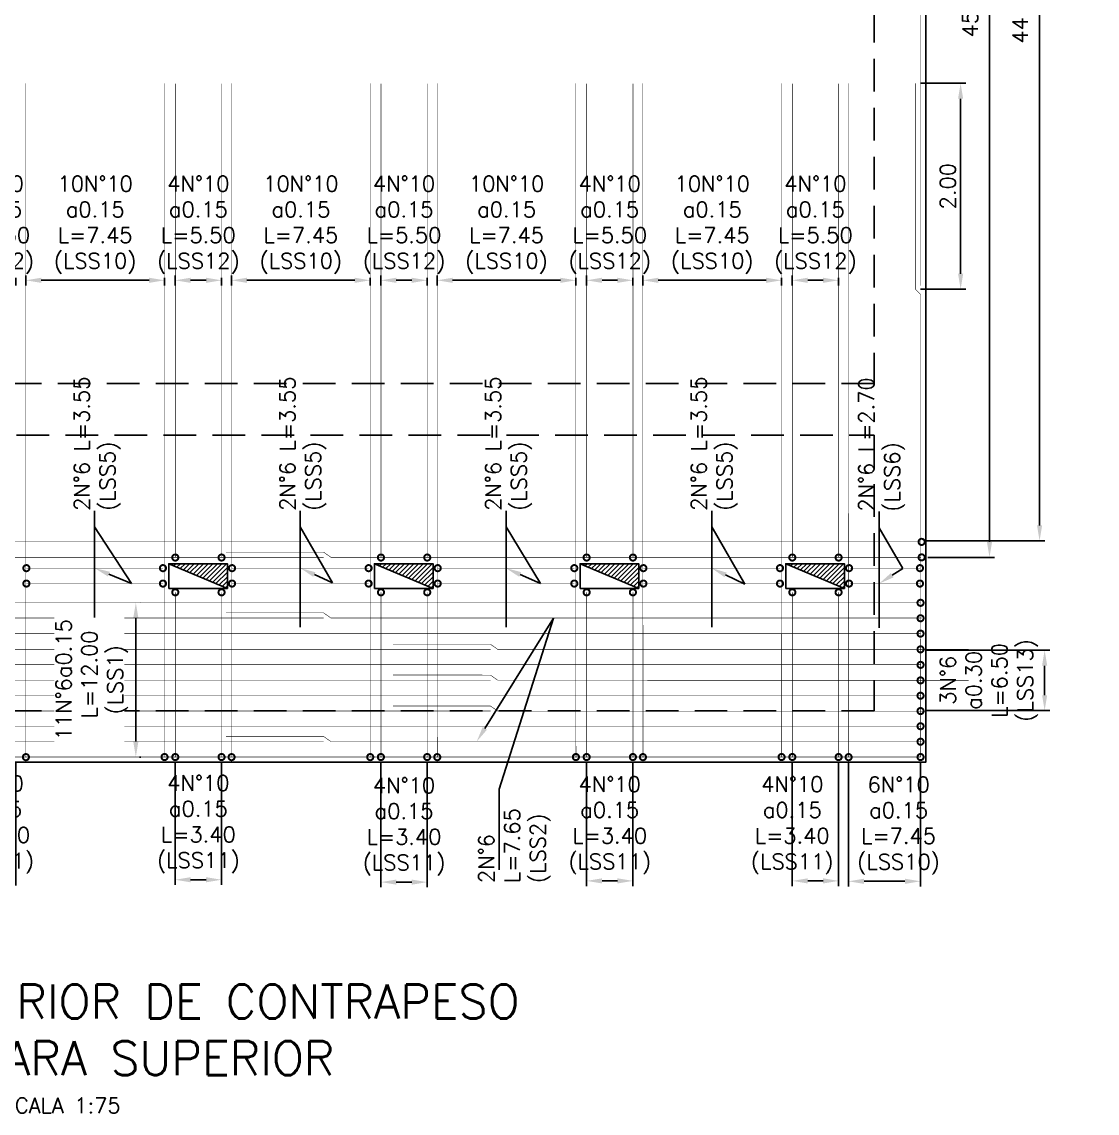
# Model space of a CAD drawing. Header units: metres. Extents: x 1080427 to 1081241, y 976768 to 977288.
# Drawn here: x 1080668.78 to 1080679.24, y 977027.42 to 977038.03 of the extents above; entities that cross this region are included whole.
import ezdxf
from ezdxf import colors
from ezdxf.entities.mleader import LeaderData, LeaderLine
from ezdxf.math import Vec2, Vec3

# ---------------------------------------------------------------- set-up
doc = ezdxf.new("R2010")
doc.units = ezdxf.units.M
doc.header["$LTSCALE"] = 25.4
doc.linetypes.add('HIDDEN', pattern=[0.375, 0.25, -0.125])
for name, color, linetype in [('CONTRAPESO', 3, 'Continuous'), ('DIMCONTRAPESO', 1, 'Continuous'), ('PROY', 9, 'HIDDEN'), ('REF', 6, 'Continuous'), ('REGL175', 7, 'Continuous')]:
    doc.layers.add(name, color=color, linetype=linetype)
doc.layers.add('COTA', color=1, linetype='Continuous', lineweight=30)
doc.layers.add('COTACIM', color=20, linetype='Continuous', lineweight=5)
doc.styles.add('romans', font='romans.shx')
doc.dimstyles.new('Copy 75', dxfattribs={"dimtxt": 0.15, "dimasz": 0.15, "dimexe": 0.05, "dimexo": 0.05, "dimgap": 0.05, "dimtad": 1, "dimzin": 0, "dimdsep": 46, "dimtxsty": 'romans', "dimcen": 0.002, "dimclrd": 1, "dimclre": 1, "dimclrt": 3, "dimadec": 4, "dimazin": 0, "dimtfac": 1, "dimtofl": 0, "dimtmove": 1, "dimatfit": 3, "dimfxl": 1, "dimtolj": 1, "dimtzin": 0, "dimarcsym": 1})

# ---------------------------------------------------------------- blocks, each defined once
blk = doc.blocks.new('*D635')
at = {"layer": 'Defpoints', "color": 0, "transparency": 16777216}
for p in [(1080677.534, 977046.021), (1080677.543, 977032.82), (1080678.194, 977032.82)]:
    blk.add_point(p, dxfattribs=at)
at = {"layer": 'DIMCONTRAPESO', "color": 1, "lineweight": -2, "transparency": 16777216}
for p, q in [((1080677.584, 977046.021), (1080678.244, 977046.021)), ((1080678.194, 977045.871), (1080678.194, 977032.97)), ((1080677.593, 977032.82), (1080678.244, 977032.82))]:
    blk.add_line(p, q, dxfattribs=at)
at = {"layer": 'DIMCONTRAPESO', "color": 1, "transparency": 16777216}
for points in [[(1080678.169, 977045.871), (1080678.219, 977045.871), (1080678.194, 977046.021)], [(1080678.169, 977032.97), (1080678.219, 977032.97), (1080678.194, 977032.82)]]:
    blk.add_solid(points, dxfattribs=at)
at = {"layer": 'DIMCONTRAPESO', "color": 3, "transparency": 16777216, "insert": (1080678.03, 977039.42), "char_height": 0.15, "attachment_point": 5, "rotation": 90, "style": 'romans'}
blk.add_mtext('\\A1;45 N°6 a 0.30 L=7.65 (LSS2)', dxfattribs=at)
blk = doc.blocks.new('*D636')
at = {"layer": 'Defpoints', "color": 0, "transparency": 16777216}
for p in [(1080677.534, 977045.867), (1080677.534, 977032.98), (1080678.681, 977032.98)]:
    blk.add_point(p, dxfattribs=at)
at = {"layer": 'DIMCONTRAPESO', "color": 1, "lineweight": -2, "transparency": 16777216}
for p, q in [((1080677.584, 977045.867), (1080678.731, 977045.867)), ((1080678.681, 977045.717), (1080678.681, 977033.13)), ((1080677.584, 977032.98), (1080678.731, 977032.98))]:
    blk.add_line(p, q, dxfattribs=at)
at = {"layer": 'DIMCONTRAPESO', "color": 1, "transparency": 16777216}
for points in [[(1080678.656, 977045.717), (1080678.706, 977045.717), (1080678.681, 977045.867)], [(1080678.656, 977033.13), (1080678.706, 977033.13), (1080678.681, 977032.98)]]:
    blk.add_solid(points, dxfattribs=at)
at = {"layer": 'DIMCONTRAPESO', "color": 3, "transparency": 16777216, "insert": (1080678.516, 977039.424), "char_height": 0.15, "attachment_point": 5, "rotation": 90, "style": 'romans'}
blk.add_mtext('\\A1;44 N°6 a 0.30 L=12.00 (LSS1)', dxfattribs=at)
blk = doc.blocks.new('*D641')
at = {"layer": 'Defpoints', "color": 0, "transparency": 16777216}
for p in [(1080668.277, 977030.879), (1080668.727, 977030.879), (1080668.727, 977029.681)]:
    blk.add_point(p, dxfattribs=at)
at = {"layer": 'DIMCONTRAPESO', "color": 1, "lineweight": -2, "transparency": 16777216}
for p, q in [((1080668.277, 977030.829), (1080668.277, 977029.631)), ((1080668.727, 977030.829), (1080668.727, 977029.631)), ((1080668.427, 977029.681), (1080668.577, 977029.681))]:
    blk.add_line(p, q, dxfattribs=at)
at = {"layer": 'DIMCONTRAPESO', "color": 1, "transparency": 16777216}
for points in [[(1080668.427, 977029.706), (1080668.427, 977029.656), (1080668.277, 977029.681)], [(1080668.577, 977029.706), (1080668.577, 977029.656), (1080668.727, 977029.681)]]:
    blk.add_solid(points, dxfattribs=at)
at = {"layer": 'DIMCONTRAPESO', "color": 3, "transparency": 16777216, "insert": (1080668.502, 977030.221), "char_height": 0.15, "attachment_point": 5, "style": 'romans'}
blk.add_mtext('\\A1;4N°10\\Pa0.15\\PL=3.40\\P(LSS11)', dxfattribs=at)
blk = doc.blocks.new('*D642')
at = {"layer": 'Defpoints', "color": 0, "transparency": 16777216}
for p in [(1080668.277, 977035.609), (1080668.727, 977035.587), (1080668.727, 977035.513)]:
    blk.add_point(p, dxfattribs=at)
at = {"layer": 'DIMCONTRAPESO', "color": 1, "lineweight": -2, "transparency": 16777216}
for p, q in [((1080668.277, 977035.559), (1080668.277, 977035.463)), ((1080668.727, 977035.537), (1080668.727, 977035.463)), ((1080668.427, 977035.513), (1080668.577, 977035.513))]:
    blk.add_line(p, q, dxfattribs=at)
at = {"layer": 'DIMCONTRAPESO', "color": 1, "transparency": 16777216}
for points in [[(1080668.427, 977035.538), (1080668.427, 977035.488), (1080668.277, 977035.513)], [(1080668.577, 977035.538), (1080668.577, 977035.488), (1080668.727, 977035.513)]]:
    blk.add_solid(points, dxfattribs=at)
at = {"layer": 'DIMCONTRAPESO', "color": 3, "transparency": 16777216, "insert": (1080668.502, 977036.052), "char_height": 0.15, "attachment_point": 5, "style": 'romans'}
blk.add_mtext('\\A1;4N°10\\Pa0.15\\PL=5.50\\P(LSS12)', dxfattribs=at)
blk = doc.blocks.new('*D643')
at = {"layer": 'Defpoints', "color": 0, "transparency": 16777216}
for p in [(1080668.824, 977035.609), (1080670.172, 977035.587), (1080670.172, 977035.513)]:
    blk.add_point(p, dxfattribs=at)
at = {"layer": 'DIMCONTRAPESO', "color": 1, "lineweight": -2, "transparency": 16777216}
for p, q in [((1080668.824, 977035.559), (1080668.824, 977035.463)), ((1080670.172, 977035.537), (1080670.172, 977035.463)), ((1080668.974, 977035.513), (1080670.022, 977035.513))]:
    blk.add_line(p, q, dxfattribs=at)
at = {"layer": 'DIMCONTRAPESO', "color": 1, "transparency": 16777216}
for points in [[(1080668.974, 977035.538), (1080668.974, 977035.488), (1080668.824, 977035.513)], [(1080670.022, 977035.538), (1080670.022, 977035.488), (1080670.172, 977035.513)]]:
    blk.add_solid(points, dxfattribs=at)
at = {"layer": 'DIMCONTRAPESO', "color": 3, "transparency": 16777216, "insert": (1080669.498, 977036.052), "char_height": 0.15, "attachment_point": 5, "style": 'romans'}
blk.add_mtext('\\A1;10N°10\\Pa0.15\\PL=7.45\\P(LSS10)', dxfattribs=at)
blk = doc.blocks.new('*D644')
at = {"layer": 'Defpoints', "color": 0, "transparency": 16777216}
for p in [(1080670.276, 977030.879), (1080670.726, 977030.879), (1080670.726, 977029.686)]:
    blk.add_point(p, dxfattribs=at)
at = {"layer": 'DIMCONTRAPESO', "color": 1, "lineweight": -2, "transparency": 16777216}
for p, q in [((1080670.276, 977030.829), (1080670.276, 977029.636)), ((1080670.726, 977030.829), (1080670.726, 977029.636)), ((1080670.426, 977029.686), (1080670.576, 977029.686))]:
    blk.add_line(p, q, dxfattribs=at)
at = {"layer": 'DIMCONTRAPESO', "color": 1, "transparency": 16777216}
for points in [[(1080670.426, 977029.711), (1080670.426, 977029.661), (1080670.276, 977029.686)], [(1080670.576, 977029.711), (1080670.576, 977029.661), (1080670.726, 977029.686)]]:
    blk.add_solid(points, dxfattribs=at)
at = {"layer": 'DIMCONTRAPESO', "color": 3, "transparency": 16777216, "insert": (1080670.501, 977030.226), "char_height": 0.15, "attachment_point": 5, "style": 'romans'}
blk.add_mtext('\\A1;4N°10\\Pa0.15\\PL=3.40\\P(LSS11)', dxfattribs=at)
blk = doc.blocks.new('*D645')
at = {"layer": 'Defpoints', "color": 0, "transparency": 16777216}
for p in [(1080670.276, 977035.609), (1080670.726, 977035.587), (1080670.726, 977035.513)]:
    blk.add_point(p, dxfattribs=at)
at = {"layer": 'DIMCONTRAPESO', "color": 1, "lineweight": -2, "transparency": 16777216}
for p, q in [((1080670.276, 977035.559), (1080670.276, 977035.463)), ((1080670.726, 977035.537), (1080670.726, 977035.463)), ((1080670.426, 977035.513), (1080670.576, 977035.513))]:
    blk.add_line(p, q, dxfattribs=at)
at = {"layer": 'DIMCONTRAPESO', "color": 1, "transparency": 16777216}
for points in [[(1080670.426, 977035.538), (1080670.426, 977035.488), (1080670.276, 977035.513)], [(1080670.576, 977035.538), (1080670.576, 977035.488), (1080670.726, 977035.513)]]:
    blk.add_solid(points, dxfattribs=at)
at = {"layer": 'DIMCONTRAPESO', "color": 3, "transparency": 16777216, "insert": (1080670.501, 977036.052), "char_height": 0.15, "attachment_point": 5, "style": 'romans'}
blk.add_mtext('\\A1;4N°10\\Pa0.15\\PL=5.50\\P(LSS12)', dxfattribs=at)
blk = doc.blocks.new('*D646')
at = {"layer": 'Defpoints', "color": 0, "transparency": 16777216}
for p in [(1080670.823, 977035.609), (1080672.172, 977035.587), (1080672.172, 977035.513)]:
    blk.add_point(p, dxfattribs=at)
at = {"layer": 'DIMCONTRAPESO', "color": 1, "lineweight": -2, "transparency": 16777216}
for p, q in [((1080670.823, 977035.559), (1080670.823, 977035.463)), ((1080672.172, 977035.537), (1080672.172, 977035.463)), ((1080670.973, 977035.513), (1080672.022, 977035.513))]:
    blk.add_line(p, q, dxfattribs=at)
at = {"layer": 'DIMCONTRAPESO', "color": 1, "transparency": 16777216}
for points in [[(1080670.973, 977035.538), (1080670.973, 977035.488), (1080670.823, 977035.513)], [(1080672.022, 977035.538), (1080672.022, 977035.488), (1080672.172, 977035.513)]]:
    blk.add_solid(points, dxfattribs=at)
at = {"layer": 'DIMCONTRAPESO', "color": 3, "transparency": 16777216, "insert": (1080671.498, 977036.052), "char_height": 0.15, "attachment_point": 5, "style": 'romans'}
blk.add_mtext('\\A1;10N°10\\Pa0.15\\PL=7.45\\P(LSS10)', dxfattribs=at)
blk = doc.blocks.new('*D647')
at = {"layer": 'Defpoints', "color": 0, "transparency": 16777216}
for p in [(1080672.276, 977030.879), (1080672.726, 977030.879), (1080672.726, 977029.663)]:
    blk.add_point(p, dxfattribs=at)
at = {"layer": 'DIMCONTRAPESO', "color": 1, "lineweight": -2, "transparency": 16777216}
for p, q in [((1080672.276, 977030.829), (1080672.276, 977029.613)), ((1080672.726, 977030.829), (1080672.726, 977029.613)), ((1080672.426, 977029.663), (1080672.576, 977029.663))]:
    blk.add_line(p, q, dxfattribs=at)
at = {"layer": 'DIMCONTRAPESO', "color": 1, "transparency": 16777216}
for points in [[(1080672.426, 977029.688), (1080672.426, 977029.638), (1080672.276, 977029.663)], [(1080672.576, 977029.688), (1080672.576, 977029.638), (1080672.726, 977029.663)]]:
    blk.add_solid(points, dxfattribs=at)
at = {"layer": 'DIMCONTRAPESO', "color": 3, "transparency": 16777216, "insert": (1080672.501, 977030.203), "char_height": 0.15, "attachment_point": 5, "style": 'romans'}
blk.add_mtext('\\A1;4N°10\\Pa0.15\\PL=3.40\\P(LSS11)', dxfattribs=at)
blk = doc.blocks.new('*D648')
at = {"layer": 'Defpoints', "color": 0, "transparency": 16777216}
for p in [(1080672.276, 977035.609), (1080672.726, 977035.587), (1080672.726, 977035.513)]:
    blk.add_point(p, dxfattribs=at)
at = {"layer": 'DIMCONTRAPESO', "color": 1, "lineweight": -2, "transparency": 16777216}
for p, q in [((1080672.276, 977035.559), (1080672.276, 977035.463)), ((1080672.726, 977035.537), (1080672.726, 977035.463)), ((1080672.426, 977035.513), (1080672.576, 977035.513))]:
    blk.add_line(p, q, dxfattribs=at)
at = {"layer": 'DIMCONTRAPESO', "color": 1, "transparency": 16777216}
for points in [[(1080672.426, 977035.538), (1080672.426, 977035.488), (1080672.276, 977035.513)], [(1080672.576, 977035.538), (1080672.576, 977035.488), (1080672.726, 977035.513)]]:
    blk.add_solid(points, dxfattribs=at)
at = {"layer": 'DIMCONTRAPESO', "color": 3, "transparency": 16777216, "insert": (1080672.501, 977036.052), "char_height": 0.15, "attachment_point": 5, "style": 'romans'}
blk.add_mtext('\\A1;4N°10\\Pa0.15\\PL=5.50\\P(LSS12)', dxfattribs=at)
blk = doc.blocks.new('*D649')
at = {"layer": 'Defpoints', "color": 0, "transparency": 16777216}
for p in [(1080672.823, 977035.609), (1080674.172, 977035.587), (1080674.172, 977035.513)]:
    blk.add_point(p, dxfattribs=at)
at = {"layer": 'DIMCONTRAPESO', "color": 1, "lineweight": -2, "transparency": 16777216}
for p, q in [((1080672.823, 977035.559), (1080672.823, 977035.463)), ((1080674.172, 977035.537), (1080674.172, 977035.463)), ((1080672.973, 977035.513), (1080674.022, 977035.513))]:
    blk.add_line(p, q, dxfattribs=at)
at = {"layer": 'DIMCONTRAPESO', "color": 1, "transparency": 16777216}
for points in [[(1080672.973, 977035.538), (1080672.973, 977035.488), (1080672.823, 977035.513)], [(1080674.022, 977035.538), (1080674.022, 977035.488), (1080674.172, 977035.513)]]:
    blk.add_solid(points, dxfattribs=at)
at = {"layer": 'DIMCONTRAPESO', "color": 3, "transparency": 16777216, "insert": (1080673.498, 977036.052), "char_height": 0.15, "attachment_point": 5, "style": 'romans'}
blk.add_mtext('\\A1;10N°10\\Pa0.15\\PL=7.45\\P(LSS10)', dxfattribs=at)
blk = doc.blocks.new('*D650')
at = {"layer": 'Defpoints', "color": 0, "transparency": 16777216}
for p in [(1080674.276, 977030.879), (1080674.726, 977030.879), (1080674.726, 977029.675)]:
    blk.add_point(p, dxfattribs=at)
at = {"layer": 'DIMCONTRAPESO', "color": 1, "lineweight": -2, "transparency": 16777216}
for p, q in [((1080674.276, 977030.829), (1080674.276, 977029.625)), ((1080674.726, 977030.829), (1080674.726, 977029.625)), ((1080674.426, 977029.675), (1080674.576, 977029.675))]:
    blk.add_line(p, q, dxfattribs=at)
at = {"layer": 'DIMCONTRAPESO', "color": 1, "transparency": 16777216}
for points in [[(1080674.426, 977029.7), (1080674.426, 977029.65), (1080674.276, 977029.675)], [(1080674.576, 977029.7), (1080674.576, 977029.65), (1080674.726, 977029.675)]]:
    blk.add_solid(points, dxfattribs=at)
at = {"layer": 'DIMCONTRAPESO', "color": 3, "transparency": 16777216, "insert": (1080674.501, 977030.214), "char_height": 0.15, "attachment_point": 5, "style": 'romans'}
blk.add_mtext('\\A1;4N°10\\Pa0.15\\PL=3.40\\P(LSS11)', dxfattribs=at)
blk = doc.blocks.new('*D651')
at = {"layer": 'Defpoints', "color": 0, "transparency": 16777216}
for p in [(1080674.276, 977035.609), (1080674.726, 977035.587), (1080674.726, 977035.513)]:
    blk.add_point(p, dxfattribs=at)
at = {"layer": 'DIMCONTRAPESO', "color": 1, "lineweight": -2, "transparency": 16777216}
for p, q in [((1080674.276, 977035.559), (1080674.276, 977035.463)), ((1080674.726, 977035.537), (1080674.726, 977035.463)), ((1080674.426, 977035.513), (1080674.576, 977035.513))]:
    blk.add_line(p, q, dxfattribs=at)
at = {"layer": 'DIMCONTRAPESO', "color": 1, "transparency": 16777216}
for points in [[(1080674.426, 977035.538), (1080674.426, 977035.488), (1080674.276, 977035.513)], [(1080674.576, 977035.538), (1080674.576, 977035.488), (1080674.726, 977035.513)]]:
    blk.add_solid(points, dxfattribs=at)
at = {"layer": 'DIMCONTRAPESO', "color": 3, "transparency": 16777216, "insert": (1080674.501, 977036.052), "char_height": 0.15, "attachment_point": 5, "style": 'romans'}
blk.add_mtext('\\A1;4N°10\\Pa0.15\\PL=5.50\\P(LSS12)', dxfattribs=at)
blk = doc.blocks.new('*D652')
at = {"layer": 'Defpoints', "color": 0, "transparency": 16777216}
for p in [(1080674.823, 977035.609), (1080676.172, 977035.587), (1080676.172, 977035.513)]:
    blk.add_point(p, dxfattribs=at)
at = {"layer": 'DIMCONTRAPESO', "color": 1, "lineweight": -2, "transparency": 16777216}
for p, q in [((1080674.823, 977035.559), (1080674.823, 977035.463)), ((1080676.172, 977035.537), (1080676.172, 977035.463)), ((1080674.973, 977035.513), (1080676.022, 977035.513))]:
    blk.add_line(p, q, dxfattribs=at)
at = {"layer": 'DIMCONTRAPESO', "color": 1, "transparency": 16777216}
for points in [[(1080674.973, 977035.538), (1080674.973, 977035.488), (1080674.823, 977035.513)], [(1080676.022, 977035.538), (1080676.022, 977035.488), (1080676.172, 977035.513)]]:
    blk.add_solid(points, dxfattribs=at)
at = {"layer": 'DIMCONTRAPESO', "color": 3, "transparency": 16777216, "insert": (1080675.498, 977036.052), "char_height": 0.15, "attachment_point": 5, "style": 'romans'}
blk.add_mtext('\\A1;10N°10\\Pa0.15\\PL=7.45\\P(LSS10)', dxfattribs=at)
blk = doc.blocks.new('*D653')
at = {"layer": 'Defpoints', "color": 0, "transparency": 16777216}
for p in [(1080676.276, 977030.879), (1080676.726, 977030.879), (1080676.726, 977029.675)]:
    blk.add_point(p, dxfattribs=at)
at = {"layer": 'DIMCONTRAPESO', "color": 1, "lineweight": -2, "transparency": 16777216}
for p, q in [((1080676.276, 977030.829), (1080676.276, 977029.625)), ((1080676.726, 977030.829), (1080676.726, 977029.625)), ((1080676.426, 977029.675), (1080676.576, 977029.675))]:
    blk.add_line(p, q, dxfattribs=at)
at = {"layer": 'DIMCONTRAPESO', "color": 1, "transparency": 16777216}
for points in [[(1080676.426, 977029.7), (1080676.426, 977029.65), (1080676.276, 977029.675)], [(1080676.576, 977029.7), (1080676.576, 977029.65), (1080676.726, 977029.675)]]:
    blk.add_solid(points, dxfattribs=at)
at = {"layer": 'DIMCONTRAPESO', "color": 3, "transparency": 16777216, "insert": (1080676.276, 977030.214), "char_height": 0.15, "attachment_point": 5, "style": 'romans'}
blk.add_mtext('\\A1;4N°10\\Pa0.15\\PL=3.40\\P(LSS11)', dxfattribs=at)
blk = doc.blocks.new('*D654')
at = {"layer": 'Defpoints', "color": 0, "transparency": 16777216}
for p in [(1080676.276, 977035.609), (1080676.726, 977035.587), (1080676.726, 977035.513)]:
    blk.add_point(p, dxfattribs=at)
at = {"layer": 'DIMCONTRAPESO', "color": 1, "lineweight": -2, "transparency": 16777216}
for p, q in [((1080676.276, 977035.559), (1080676.276, 977035.463)), ((1080676.726, 977035.537), (1080676.726, 977035.463)), ((1080676.426, 977035.513), (1080676.576, 977035.513))]:
    blk.add_line(p, q, dxfattribs=at)
at = {"layer": 'DIMCONTRAPESO', "color": 1, "transparency": 16777216}
for points in [[(1080676.426, 977035.538), (1080676.426, 977035.488), (1080676.276, 977035.513)], [(1080676.576, 977035.538), (1080676.576, 977035.488), (1080676.726, 977035.513)]]:
    blk.add_solid(points, dxfattribs=at)
at = {"layer": 'DIMCONTRAPESO', "color": 3, "transparency": 16777216, "insert": (1080676.501, 977036.052), "char_height": 0.15, "attachment_point": 5, "style": 'romans'}
blk.add_mtext('\\A1;4N°10\\Pa0.15\\PL=5.50\\P(LSS12)', dxfattribs=at)
blk = doc.blocks.new('*D674')
at = {"layer": 'COTA', "color": 1, "lineweight": -2, "transparency": 16777216}
for p, q in [((1080677.523, 977037.428), (1080677.963, 977037.428)), ((1080677.913, 977037.278), (1080677.913, 977035.577)), ((1080677.523, 977035.427), (1080677.963, 977035.427))]:
    blk.add_line(p, q, dxfattribs=at)
at = {"layer": 'COTA', "color": 1, "transparency": 16777216}
for points in [[(1080677.888, 977037.278), (1080677.938, 977037.278), (1080677.913, 977037.428)], [(1080677.888, 977035.577), (1080677.938, 977035.577), (1080677.913, 977035.427)]]:
    blk.add_solid(points, dxfattribs=at)
at = {"layer": 'Defpoints', "color": 0, "transparency": 16777216}
for p in [(1080677.473, 977037.428), (1080677.473, 977035.427), (1080677.913, 977035.427)]:
    blk.add_point(p, dxfattribs=at)
at = {"layer": 'COTA', "color": 3, "transparency": 16777216, "insert": (1080677.788, 977036.428), "char_height": 0.15, "attachment_point": 5, "rotation": 90, "style": 'romans'}
blk.add_mtext('\\A1;2.00', dxfattribs=at)
blk = doc.blocks.new('*D657')
at = {"layer": 'Defpoints', "color": 0, "transparency": 16777216}
for p in [(1080669.893, 977032.38), (1080669.893, 977032.38), (1080669.88, 977030.879)]:
    blk.add_point(p, dxfattribs=at)
at = {"layer": 'DIMCONTRAPESO', "color": 1, "lineweight": -2, "transparency": 16777216}
for p, q in [((1080669.943, 977032.38), (1080669.943, 977032.38)), ((1080669.893, 977031.029), (1080669.893, 977032.23)), ((1080669.93, 977030.879), (1080669.943, 977030.879))]:
    blk.add_line(p, q, dxfattribs=at)
at = {"layer": 'DIMCONTRAPESO', "color": 3, "transparency": 16777216, "insert": (1080669.466, 977031.63), "char_height": 0.15, "attachment_point": 5, "rotation": 90, "style": 'romans', "bg_fill": 3, "box_fill_scale": 1.1, "bg_fill_color": 256, "bg_fill_true_color": 13158600, "bg_fill_transparency": 0}
blk.add_mtext('\\A1;11N°6a0.15\\P L=12.00\\P(LSS1)', dxfattribs=at)
at = {"layer": 'DIMCONTRAPESO', "color": 1, "transparency": 16777216}
for points in [[(1080669.868, 977032.23), (1080669.918, 977032.23), (1080669.893, 977032.38)], [(1080669.868, 977031.029), (1080669.918, 977031.029), (1080669.893, 977030.879)]]:
    blk.add_solid(points, dxfattribs=at)
blk = doc.blocks.new('*D658')
at = {"layer": 'Defpoints', "color": 0, "transparency": 16777216}
for p in [(1080676.824, 977030.878), (1080677.522, 977030.878), (1080677.522, 977029.671)]:
    blk.add_point(p, dxfattribs=at)
at = {"layer": 'DIMCONTRAPESO', "color": 1, "lineweight": -2, "transparency": 16777216}
for p, q in [((1080676.824, 977030.828), (1080676.824, 977029.621)), ((1080677.522, 977030.828), (1080677.522, 977029.621)), ((1080676.974, 977029.671), (1080677.372, 977029.671))]:
    blk.add_line(p, q, dxfattribs=at)
at = {"layer": 'DIMCONTRAPESO', "color": 1, "transparency": 16777216}
for points in [[(1080676.974, 977029.696), (1080676.974, 977029.646), (1080676.824, 977029.671)], [(1080677.372, 977029.696), (1080677.372, 977029.646), (1080677.522, 977029.671)]]:
    blk.add_solid(points, dxfattribs=at)
at = {"layer": 'DIMCONTRAPESO', "color": 3, "transparency": 16777216, "insert": (1080677.31, 977030.211), "char_height": 0.15, "attachment_point": 5, "style": 'romans'}
blk.add_mtext('\\A1;6N°10\\Pa0.15\\PL=7.45\\P(LSS10)', dxfattribs=at)
blk = doc.blocks.new('*D659')
at = {"layer": 'Defpoints', "color": 0, "transparency": 16777216}
for p in [(1080677.523, 977031.917), (1080677.523, 977031.33), (1080678.73, 977031.33)]:
    blk.add_point(p, dxfattribs=at)
at = {"layer": 'DIMCONTRAPESO', "color": 1, "lineweight": -2, "transparency": 16777216}
for p, q in [((1080677.573, 977031.917), (1080678.78, 977031.917)), ((1080678.73, 977031.767), (1080678.73, 977031.48)), ((1080677.573, 977031.33), (1080678.78, 977031.33))]:
    blk.add_line(p, q, dxfattribs=at)
at = {"layer": 'DIMCONTRAPESO', "color": 1, "transparency": 16777216}
for points in [[(1080678.705, 977031.767), (1080678.755, 977031.767), (1080678.73, 977031.917)], [(1080678.705, 977031.48), (1080678.755, 977031.48), (1080678.73, 977031.33)]]:
    blk.add_solid(points, dxfattribs=at)
at = {"layer": 'DIMCONTRAPESO', "color": 3, "transparency": 16777216, "insert": (1080678.19, 977031.624), "char_height": 0.15, "attachment_point": 5, "rotation": 90, "style": 'romans'}
blk.add_mtext('\\A1;3N°6\\Pa0.30\\PL=6.50\\P(LSS13)', dxfattribs=at)

msp = doc.modelspace()

# ---------------------------------------------------------------- hatches: boundary and pattern name
at = {"layer": 'DIMCONTRAPESO'}
h = msp.add_hatch(dxfattribs=at)
h.set_pattern_fill('ANSI31', color=9, scale=0.01)
h.set_pattern_definition([(45, (9.070625, -14.751402), (-0.0224506403027, 0.0224506403027), [])])
h.paths.add_polyline_path([(1080670.783888, 977032.758201), (1080670.212208, 977032.758201), (1080670.498048, 977032.638201), (1080670.783888, 977032.518201)])
h = msp.add_hatch(dxfattribs=at)
h.set_pattern_fill('ANSI31', color=9, scale=0.01)
h.set_pattern_definition([(45, (11.070625, -14.751402), (-0.0224506403027, 0.0224506403027), [])])
h.paths.add_polyline_path([(1080672.783888, 977032.758201), (1080672.212208, 977032.758201), (1080672.498048, 977032.638201), (1080672.783888, 977032.518201)])
h = msp.add_hatch(dxfattribs=at)
h.set_pattern_fill('ANSI31', color=9, scale=0.01)
h.set_pattern_definition([(45, (13.070625, -14.751402), (-0.0224506403027, 0.0224506403027), [])])
h.paths.add_polyline_path([(1080674.783888, 977032.758201), (1080674.212208, 977032.758201), (1080674.498048, 977032.638201), (1080674.783888, 977032.518201)])
h = msp.add_hatch(dxfattribs=at)
h.set_pattern_fill('ANSI31', color=9, scale=0.01)
h.set_pattern_definition([(45, (15.070625, -14.751402), (-0.0224506403027, 0.0224506403027), [])])
h.paths.add_polyline_path([(1080676.783888, 977032.758201), (1080676.212208, 977032.758201), (1080676.498048, 977032.638201), (1080676.783888, 977032.518201)])

# ---------------------------------------------------------------- linework, layer by layer
at = {"layer": 'CONTRAPESO'}
for points in [[(1080660.570532, 977048.00955), (1080677.573263, 977048.00955), (1080677.573263, 977030.827608), (1080660.570532, 977030.828608)], [(1080670.212208, 977032.518201), (1080670.783888, 977032.518201), (1080670.783888, 977032.758201), (1080670.212208, 977032.758201)], [(1080672.212208, 977032.518201), (1080672.783888, 977032.518201), (1080672.783888, 977032.758201), (1080672.212208, 977032.758201)], [(1080674.212208, 977032.518201), (1080674.783888, 977032.518201), (1080674.783888, 977032.758201), (1080674.212208, 977032.758201)], [(1080676.212208, 977032.518201), (1080676.783888, 977032.518201), (1080676.783888, 977032.758201), (1080676.212208, 977032.758201)]]:
    msp.add_lwpolyline(points, close=True, dxfattribs=at)
at = {"layer": 'DIMCONTRAPESO', "color": 2}
for points in [[(1080670.212208, 977032.758475), (1080670.498048, 977032.638475), (1080670.783888, 977032.518475)], [(1080672.212208, 977032.758475), (1080672.498048, 977032.638475), (1080672.783888, 977032.518475)], [(1080674.212208, 977032.758475), (1080674.498048, 977032.638475), (1080674.783888, 977032.518475)], [(1080676.212208, 977032.758475), (1080676.498048, 977032.638475), (1080676.783888, 977032.518475)]]:
    msp.add_lwpolyline(points, dxfattribs=at)
at = {"layer": 'PROY', "color": 252, "ltscale": 0.05}
msp.add_lwpolyline([(1080661.113263, 977034.508608), (1080661.113263, 977044.334456), (1080677.073263, 977044.334456), (1080677.073263, 977034.508608)], close=True, dxfattribs=at)
msp.add_lwpolyline([(1080677.073263, 977031.328108), (1080677.073263, 977031.328108), (1080661.113263, 977031.328108), (1080661.113263, 977034.008608), (1080677.073263, 977034.008608), (1080677.073263, 977031.328108)], dxfattribs=at)
at = {"layer": 'REF', "ltscale": 0.1, "const_width": 0.005}
for points in [[(1080677.523263, 977043.407762), (1080677.523263, 977035.460668)], [(1080668.823399, 977037.428481), (1080668.823399, 977035.427484), (1080668.823488, 977035.377594), (1080668.824022, 977030.878325)], [(1080670.171762, 977037.428648), (1080670.171762, 977035.427651), (1080670.171851, 977035.37776), (1080670.172384, 977030.878491)], [(1080670.276463, 977032.818089), (1080670.276463, 977037.425187)], [(1080670.726463, 977032.818089), (1080670.726463, 977037.425187)], [(1080670.823203, 977037.428481), (1080670.823203, 977035.427484), (1080670.823291, 977035.377594), (1080670.823825, 977030.878325)], [(1080672.171565, 977037.428648), (1080672.171565, 977035.427651), (1080672.171654, 977035.37776), (1080672.172188, 977030.878491)], [(1080672.276463, 977032.818089), (1080672.276463, 977037.425187)], [(1080672.726463, 977032.818089), (1080672.726463, 977037.425187)], [(1080672.823203, 977037.428481), (1080672.823203, 977035.427484), (1080672.823291, 977035.377594), (1080672.823825, 977030.878325)], [(1080674.171565, 977037.428648), (1080674.171565, 977035.427651), (1080674.171654, 977035.37776), (1080674.172188, 977030.878491)], [(1080674.276463, 977032.818089), (1080674.276463, 977037.425187)], [(1080674.726463, 977032.818089), (1080674.726463, 977037.425187)], [(1080674.823203, 977037.428481), (1080674.823203, 977035.427484), (1080674.823291, 977035.377594), (1080674.823825, 977030.878325)], [(1080676.171565, 977037.428648), (1080676.171565, 977035.427651), (1080676.171654, 977035.37776), (1080676.172188, 977030.878491)], [(1080676.276463, 977032.818089), (1080676.276463, 977037.425187)], [(1080676.726463, 977032.818089), (1080676.726463, 977037.425187)], [(1080676.823203, 977037.428481), (1080676.823203, 977035.427484), (1080676.823291, 977035.377594), (1080676.823825, 977030.878325)], [(1080677.473357, 977037.428487), (1080677.473357, 977035.42749), (1080677.523263, 977035.377594), (1080677.523797, 977030.878325)], [(1080666.417001, 977032.970358), (1080677.517003, 977032.97036)], [(1080671.720532, 977032.820166), (1080660.614272, 977032.820164)], [(1080670.770532, 977032.87032), (1080671.719339, 977032.870075), (1080671.790231, 977032.820169), (1080677.527454, 977032.819602)], [(1080668.828546, 977032.715088), (1080670.156669, 977032.715088)], [(1080670.828349, 977032.715088), (1080672.156669, 977032.715088)], [(1080672.828349, 977032.715088), (1080674.156669, 977032.715088)], [(1080674.828349, 977032.715089), (1080676.156669, 977032.715089)], [(1080676.837879, 977032.715089), (1080677.517724, 977032.715089)], [(1080668.828557, 977032.565088), (1080670.15668, 977032.565088)], [(1080670.828361, 977032.565088), (1080672.15668, 977032.565088)], [(1080672.828361, 977032.565088), (1080674.15668, 977032.565088)], [(1080674.828361, 977032.565089), (1080676.15668, 977032.565089)], [(1080676.83789, 977032.565089), (1080677.517735, 977032.565089)], [(1080670.276463, 977032.480009), (1080670.276463, 977030.87889)], [(1080670.726463, 977032.480009), (1080670.726463, 977030.87889)], [(1080672.276463, 977032.480009), (1080672.276463, 977030.87889)], [(1080672.726463, 977032.480009), (1080672.726463, 977030.87889)], [(1080674.276463, 977032.480009), (1080674.276463, 977030.87889)], [(1080674.726463, 977032.480009), (1080674.726463, 977030.87889)], [(1080676.276463, 977032.480009), (1080676.276463, 977030.87889)], [(1080676.726463, 977032.480009), (1080676.726463, 977030.87889)], [(1080666.423263, 977032.384659), (1080677.523264, 977032.384661)], [(1080670.770532, 977032.280263), (1080671.718864, 977032.280263), (1080671.789757, 977032.230356), (1080677.533716, 977032.229789)], [(1080671.720532, 977032.230353), (1080660.630986, 977032.230351)], [(1080666.423263, 977032.080521), (1080677.523264, 977032.080523)], [(1080673.341781, 977031.926215), (1080662.241781, 977031.926213)], [(1080672.392017, 977031.975619), (1080673.341172, 977031.975469), (1080673.412065, 977031.925562), (1080677.991329, 977031.925046)], [(1080666.423263, 977031.776579), (1080677.523265, 977031.776581)], [(1080673.341781, 977031.626215), (1080662.241781, 977031.626213)], [(1080672.392017, 977031.675619), (1080673.341172, 977031.675469), (1080673.412065, 977031.625562), (1080677.991329, 977031.625046)], [(1080666.423263, 977031.476579), (1080677.523265, 977031.476581)], [(1080673.341781, 977031.326215), (1080662.241781, 977031.326213)], [(1080672.392017, 977031.375619), (1080673.341172, 977031.375469), (1080673.412065, 977031.325562), (1080677.991329, 977031.325046)], [(1080666.423264, 977031.178888), (1080677.523265, 977031.17889)], [(1080670.770532, 977031.080312), (1080671.717261, 977031.080067), (1080671.788153, 977031.03016), (1080677.533716, 977031.029593)], [(1080671.720532, 977031.030158), (1080660.621049, 977031.030154)], [(1080666.423264, 977030.878888), (1080677.523265, 977030.87889)]]:
    msp.add_lwpolyline(points, dxfattribs=at)
at = {"layer": 'REF', "ltscale": 0.1, "const_width": 0.06}
for points in [[(1080677.524191, 977032.97036, -1), (1080677.543241, 977032.97036, -1)], [(1080670.266938, 977032.818089, -1), (1080670.285988, 977032.818089, -1)], [(1080670.716938, 977032.818089, -1), (1080670.735988, 977032.818089, -1)], [(1080672.266938, 977032.818089, -1), (1080672.285988, 977032.818089, -1)], [(1080672.716938, 977032.818089, -1), (1080672.735988, 977032.818089, -1)], [(1080674.266938, 977032.818089, -1), (1080674.285988, 977032.818089, -1)], [(1080674.716938, 977032.818089, -1), (1080674.735988, 977032.818089, -1)], [(1080676.266938, 977032.818089, -1), (1080676.285988, 977032.818089, -1)], [(1080676.716938, 977032.818089, -1), (1080676.735988, 977032.818089, -1)], [(1080677.524193, 977032.819601, -1), (1080677.543243, 977032.819601, -1)], [(1080668.819025, 977032.715088, -1), (1080668.838075, 977032.715088, -1)], [(1080670.147148, 977032.715088, -1), (1080670.166198, 977032.715088, -1)], [(1080670.818829, 977032.715088, -1), (1080670.837879, 977032.715088, -1)], [(1080672.147148, 977032.715088, -1), (1080672.166198, 977032.715088, -1)], [(1080672.818829, 977032.715088, -1), (1080672.837879, 977032.715088, -1)], [(1080674.147148, 977032.715088, -1), (1080674.166198, 977032.715088, -1)], [(1080674.818829, 977032.715089, -1), (1080674.837879, 977032.715089, -1)], [(1080676.147148, 977032.715089, -1), (1080676.166198, 977032.715089, -1)], [(1080676.818829, 977032.715089, -1), (1080676.837879, 977032.715089, -1)], [(1080677.508199, 977032.715089, -1), (1080677.527249, 977032.715089, -1)], [(1080668.819037, 977032.565088, -1), (1080668.838087, 977032.565088, -1)], [(1080670.147159, 977032.565088, -1), (1080670.166209, 977032.565088, -1)], [(1080670.81884, 977032.565088, -1), (1080670.83789, 977032.565088, -1)], [(1080672.147159, 977032.565088, -1), (1080672.166209, 977032.565088, -1)], [(1080672.81884, 977032.565088, -1), (1080672.83789, 977032.565088, -1)], [(1080674.147159, 977032.565088, -1), (1080674.166209, 977032.565088, -1)], [(1080674.81884, 977032.565089, -1), (1080674.83789, 977032.565089, -1)], [(1080676.147159, 977032.565089, -1), (1080676.166209, 977032.565089, -1)], [(1080676.81884, 977032.565089, -1), (1080676.83789, 977032.565089, -1)], [(1080677.50821, 977032.565089, -1), (1080677.52726, 977032.565089, -1)], [(1080670.266938, 977032.480009, -1), (1080670.285988, 977032.480009, -1)], [(1080670.716938, 977032.480009, -1), (1080670.735988, 977032.480009, -1)], [(1080672.266938, 977032.480009, -1), (1080672.285988, 977032.480009, -1)], [(1080672.716938, 977032.480009, -1), (1080672.735988, 977032.480009, -1)], [(1080674.266938, 977032.480009, -1), (1080674.285988, 977032.480009, -1)], [(1080674.716938, 977032.480009, -1), (1080674.735988, 977032.480009, -1)], [(1080676.266938, 977032.480009, -1), (1080676.285988, 977032.480009, -1)], [(1080676.716938, 977032.480009, -1), (1080676.735988, 977032.480009, -1)], [(1080677.513772, 977032.377989, -1), (1080677.532822, 977032.377989, -1)], [(1080677.513756, 977032.228164, -1), (1080677.532806, 977032.228164, -1)], [(1080677.513739, 977032.07889, -1), (1080677.532789, 977032.07889, -1)], [(1080677.51374, 977031.925648, -1), (1080677.53279, 977031.925648, -1)], [(1080677.513804, 977031.774852, -1), (1080677.532854, 977031.774852, -1)], [(1080677.513772, 977031.623683, -1), (1080677.532822, 977031.623683, -1)], [(1080677.513772, 977031.474852, -1), (1080677.532822, 977031.474852, -1)], [(1080677.51374, 977031.325648, -1), (1080677.53279, 977031.325648, -1)], [(1080677.51374, 977031.178322, -1), (1080677.53279, 977031.178322, -1)], [(1080677.513772, 977031.027989, -1), (1080677.532822, 977031.027989, -1)], [(1080668.814497, 977030.878073, -1), (1080668.833547, 977030.878073, -1)], [(1080670.162713, 977030.87889, -1), (1080670.181763, 977030.87889, -1)], [(1080670.266938, 977030.878637, -1), (1080670.285988, 977030.878637, -1)], [(1080670.716938, 977030.87889, -1), (1080670.735988, 977030.87889, -1)], [(1080670.8143, 977030.878073, -1), (1080670.83335, 977030.878073, -1)], [(1080672.162663, 977030.878239, -1), (1080672.181713, 977030.878239, -1)], [(1080672.2665, 977030.87889, -1), (1080672.28555, 977030.87889, -1)], [(1080672.7165, 977030.87889, -1), (1080672.73555, 977030.87889, -1)], [(1080672.8143, 977030.878073, -1), (1080672.83335, 977030.878073, -1)], [(1080674.162662, 977030.878664, -1), (1080674.181712, 977030.878664, -1)], [(1080674.266938, 977030.878638, -1), (1080674.285988, 977030.878638, -1)], [(1080674.716938, 977030.878638, -1), (1080674.735988, 977030.878638, -1)], [(1080674.8143, 977030.878073, -1), (1080674.83335, 977030.878073, -1)], [(1080676.162662, 977030.878879, -1), (1080676.181712, 977030.878879, -1)], [(1080676.266938, 977030.87889, -1), (1080676.285988, 977030.87889, -1)], [(1080676.716938, 977030.878638, -1), (1080676.735988, 977030.878638, -1)], [(1080676.8143, 977030.878073, -1), (1080676.83335, 977030.878073, -1)], [(1080677.51374, 977030.87889, -1), (1080677.53279, 977030.87889, -1)], [(1080677.51374, 977030.878322, -1), (1080677.53279, 977030.878322, -1)]]:
    msp.add_lwpolyline(points, format="xyb", close=True, dxfattribs=at)

# ---------------------------------------------------------------- texts
at = {"layer": 'REGL175', "insert": (1080662.852982, 977028.667255), "char_height": 0.33, "width": 12.63271454, "attachment_point": 1, "style": 'romans'}
msp.add_mtext('\\pi1.93291;{\\C0;EJE A LOSA SUPERIOR DE CONTRAPESO\\P\\pi2.94564;REFUERZO CARA SUPERIOR\\P\\pi5.61278;\\H0.45455x;\\C3;ESCALA 1:75}', dxfattribs=at)

# ---------------------------------------------------------------- dimensions: what is measured, and where the dimension line sits
at = {"layer": 'COTA', "color": 2}
dim = msp.add_linear_dim(base=(1080677.912671, 977035.42749), p1=(1080677.473357, 977037.428487), p2=(1080677.473357, 977035.42749), angle=90, dimstyle='Copy 75', dxfattribs=at)
dim.commit()
dim.dimension.update_dxf_attribs({"geometry": '*D674', "text_midpoint": (1080677.787671, 977036.427988)})
at = {"layer": 'DIMCONTRAPESO', "color": 2}
for base, p1, p2, text, picture, middle in [((1080678.194409, 977032.819601), (1080677.533718, 977046.020525), (1080677.543243, 977032.819601), '45 N°6 a 0.30 L=7.65 (LSS2)', '*D635', (1080678.030123, 977039.420063)), ((1080678.680536, 977032.979885), (1080677.533716, 977045.867459), (1080677.533716, 977032.979885), '44 N°6 a 0.30 L=12.00 (LSS1)', '*D636', (1080678.51625, 977039.423672))]:
    dim = msp.add_linear_dim(base=base, p1=p1, p2=p2, angle=90, text=text, dimstyle='Copy 75', dxfattribs=at)
    dim.commit()
    dim.dimension.update_dxf_attribs({"geometry": picture, "text_midpoint": middle})
for base, p1, p2, text, picture, middle in [((1080668.72666, 977035.512667), (1080668.27666, 977035.609202), (1080668.72666, 977035.586966), '4N°10\\Pa0.15\\PL=5.50\\P(LSS12)', '*D642', (1080668.50166, 977035.512667)), ((1080670.171877, 977035.512726), (1080668.823522, 977035.609261), (1080670.171877, 977035.587122), '10N°10\\Pa0.15\\PL=7.45\\P(LSS10)', '*D643', (1080669.4977, 977035.512726)), ((1080670.726463, 977035.512667), (1080670.276463, 977035.609202), (1080670.726463, 977035.586966), '4N°10\\Pa0.15\\PL=5.50\\P(LSS12)', '*D645', (1080670.501463, 977035.512667)), ((1080672.17168, 977035.512726), (1080670.823326, 977035.609261), (1080672.17168, 977035.587122), '10N°10\\Pa0.15\\PL=7.45\\P(LSS10)', '*D646', (1080671.497503, 977035.512726)), ((1080672.726463, 977035.512667), (1080672.276463, 977035.609202), (1080672.726463, 977035.586966), '4N°10\\Pa0.15\\PL=5.50\\P(LSS12)', '*D648', (1080672.501463, 977035.512667)), ((1080674.17168, 977035.512726), (1080672.823326, 977035.609261), (1080674.17168, 977035.587122), '10N°10\\Pa0.15\\PL=7.45\\P(LSS10)', '*D649', (1080673.497503, 977035.512726)), ((1080674.726463, 977035.512667), (1080674.276463, 977035.609202), (1080674.726463, 977035.586966), '4N°10\\Pa0.15\\PL=5.50\\P(LSS12)', '*D651', (1080674.501463, 977035.512667)), ((1080676.17168, 977035.512726), (1080674.823326, 977035.609261), (1080676.17168, 977035.587122), '10N°10\\Pa0.15\\PL=7.45\\P(LSS10)', '*D652', (1080675.497503, 977035.512726)), ((1080676.726463, 977035.512667), (1080676.276463, 977035.609202), (1080676.726463, 977035.586966), '4N°10\\Pa0.15\\PL=5.50\\P(LSS12)', '*D654', (1080676.501463, 977035.512667)), ((1080668.72666, 977029.681269), (1080668.27666, 977030.879142), (1080668.72666, 977030.87889), '4N°10\\Pa0.15\\PL=3.40\\P(LSS11)', '*D641', (1080668.50166, 977029.681269)), ((1080670.726463, 977029.686261), (1080670.276463, 977030.879142), (1080670.726463, 977030.87889), '4N°10\\Pa0.15\\PL=3.40\\P(LSS11)', '*D644', (1080670.501463, 977029.686261)), ((1080672.726463, 977029.663337), (1080672.276463, 977030.879142), (1080672.726463, 977030.87889), '4N°10\\Pa0.15\\PL=3.40\\P(LSS11)', '*D647', (1080672.501463, 977029.663337)), ((1080674.726463, 977029.674871), (1080674.276463, 977030.879142), (1080674.726463, 977030.87889), '4N°10\\Pa0.15\\PL=3.40\\P(LSS11)', '*D650', (1080674.501463, 977029.674871)), ((1080676.726463, 977029.674871), (1080676.276463, 977030.879142), (1080676.726463, 977030.87889), '4N°10\\Pa0.15\\PL=3.40\\P(LSS11)', '*D653', (1080676.276463, 977029.674871)), ((1080677.522344, 977029.671401), (1080676.823825, 977030.878073), (1080677.522344, 977030.878298), '6N°10\\Pa0.15\\PL=7.45\\P(LSS10)', '*D658', (1080677.309519, 977029.671401))]:
    dim = msp.add_linear_dim(base=base, p1=p1, p2=p2, text=text, dimstyle='Copy 75', dxfattribs=at)
    dim.commit()
    dim.dimension.update_dxf_attribs({"geometry": picture, "text_midpoint": middle, "dimtype": 160})
dim = msp.add_linear_dim(base=(1080678.729783, 977031.329734), p1=(1080677.522842, 977031.917459), p2=(1080677.523262, 977031.329734), angle=90, text='3N°6\\Pa0.30\\PL=6.50\\P(LSS13)', dimstyle='Copy 75', dxfattribs=at)
dim.commit()
dim.dimension.update_dxf_attribs({"geometry": '*D659', "text_midpoint": (1080678.729783, 977031.623596), "dimtype": 160})

# ---------------------------------------------------------------- leaders
at = {"layer": 'COTACIM'}
ml = msp.add_multileader_mtext('Standard', dxfattribs=at)
ml.set_content('2N°6 L=3.55\\P(LSS5)', color=3, style='romans')
ml.set_leader_properties(color=256)
ml.build(insert=Vec2(0, 0))
ml.multileader.update_dxf_attribs({"text_left_attachment_type": 6, "text_right_attachment_type": 6, "dogleg_length": 0.15602, "arrow_head_size": 0.15})
ctx = ml.context
ctx.base_point, ctx.char_height, ctx.arrow_head_size, ctx.landing_gap_size, ctx.plane_origin, ctx.plane_x_axis, ctx.plane_y_axis = Vec3(1080669.492612, 977033.271449), 0.15, 0.15, 0, Vec3(1080670.625151, 977033.17607), Vec3(0, 1), Vec3(-1, 0)
ctx.left_attachment, ctx.right_attachment = 6, 6
notes = []
notes.append((ctx, [(0, (1, 1, 0), (1080669.492612, 977033.115429), (0, 1), 0.15602, [(1, [(1080669.492613, 977032.715097), (1080669.851505, 977032.565088)], 0, [])])]))
ctx.mtext.insert, ctx.mtext.text_direction, ctx.mtext.rotation, ctx.mtext.flow_direction = Vec3(1080669.292612, 977033.271449), Vec3(0, 1), 1.570796327, 5
ml = msp.add_multileader_mtext('Standard', dxfattribs=at)
ml.set_content('2N°6 L=3.55\\P(LSS5)', color=3, style='romans')
ml.set_leader_properties(color=256)
ml.build(insert=Vec2(0, 0))
ml.multileader.update_dxf_attribs({"text_left_attachment_type": 6, "text_right_attachment_type": 6, "dogleg_length": 0.15602, "arrow_head_size": 0.15})
ctx = ml.context
ctx.base_point, ctx.char_height, ctx.arrow_head_size, ctx.landing_gap_size, ctx.plane_origin, ctx.plane_x_axis, ctx.plane_y_axis = Vec3(1080671.492514, 977033.271449), 0.15, 0.15, 0, Vec3(1080672.625054, 977033.17607), Vec3(0, 1), Vec3(-1, 0)
ctx.left_attachment, ctx.right_attachment = 6, 6
notes.append((ctx, [(0, (1, 1, 0), (1080671.492514, 977033.115429), (0, 1), 0.15602, [(1, [(1080671.492509, 977032.715088), (1080671.806093, 977032.572295)], 0, [])])]))
ctx.mtext.insert, ctx.mtext.text_direction, ctx.mtext.rotation, ctx.mtext.flow_direction = Vec3(1080671.292514, 977033.271449), Vec3(0, 1), 1.570796327, 5
ml = msp.add_multileader_mtext('Standard', dxfattribs=at)
ml.set_content('2N°6 L=3.55\\P(LSS5)', color=3, style='romans')
ml.set_leader_properties(color=256)
ml.build(insert=Vec2(0, 0))
ml.multileader.update_dxf_attribs({"text_left_attachment_type": 6, "text_right_attachment_type": 6, "dogleg_length": 0.15602, "arrow_head_size": 0.15})
ctx = ml.context
ctx.base_point, ctx.char_height, ctx.arrow_head_size, ctx.landing_gap_size, ctx.plane_origin, ctx.plane_x_axis, ctx.plane_y_axis = Vec3(1080673.492514, 977033.27145), 0.15, 0.15, 0, Vec3(1080674.625053, 977033.176071), Vec3(0, 1), Vec3(-1, 0)
ctx.left_attachment, ctx.right_attachment = 6, 6
notes.append((ctx, [(0, (1, 1, 0), (1080673.492514, 977033.11543), (0, 1), 0.15602, [(1, [(1080673.492509, 977032.715088), (1080673.828917, 977032.565088)], 0, [])])]))
ctx.mtext.insert, ctx.mtext.text_direction, ctx.mtext.rotation, ctx.mtext.flow_direction = Vec3(1080673.292514, 977033.27145), Vec3(0, 1), 1.570796327, 5
ml = msp.add_multileader_mtext('Standard', dxfattribs=at)
ml.set_content('2N°6 L=3.55\\P(LSS5)', color=3, style='romans')
ml.set_leader_properties(color=256)
ml.build(insert=Vec2(0, 0))
ml.multileader.update_dxf_attribs({"text_left_attachment_type": 6, "text_right_attachment_type": 6, "dogleg_length": 0.15602, "arrow_head_size": 0.15})
ctx = ml.context
ctx.base_point, ctx.char_height, ctx.arrow_head_size, ctx.landing_gap_size, ctx.plane_origin, ctx.plane_x_axis, ctx.plane_y_axis = Vec3(1080675.492515, 977033.271449), 0.15, 0.15, 0, Vec3(1080676.625055, 977033.17607), Vec3(0, 1), Vec3(-1, 0)
ctx.left_attachment, ctx.right_attachment = 6, 6
notes.append((ctx, [(0, (1, 1, 0), (1080675.492515, 977033.115429), (0, 1), 0.15602, [(1, [(1080675.492516, 977032.715101), (1080675.813918, 977032.558743)], 0, [])])]))
ctx.mtext.insert, ctx.mtext.text_direction, ctx.mtext.rotation, ctx.mtext.flow_direction = Vec3(1080675.292515, 977033.271449), Vec3(0, 1), 1.570796327, 5
ml = msp.add_multileader_mtext('Standard', dxfattribs=at)
ml.set_content('2N°6 L=2.70\\P(LSS6)', color=3, style='romans')
ml.set_leader_properties(color=256)
ml.build(insert=Vec2(0, 0))
ml.multileader.update_dxf_attribs({"text_left_attachment_type": 6, "text_right_attachment_type": 6, "dogleg_length": 0.15602, "arrow_head_size": 0.15})
ctx = ml.context
ctx.base_point, ctx.char_height, ctx.arrow_head_size, ctx.landing_gap_size, ctx.plane_origin, ctx.plane_x_axis, ctx.plane_y_axis = Vec3(1080677.121231, 977033.26428), 0.15, 0.15, 0, Vec3(1080678.25377, 977033.17607), Vec3(0, 1), Vec3(-1, 0)
ctx.left_attachment, ctx.right_attachment = 6, 6
notes.append((ctx, [(0, (1, 1, 0), (1080677.121231, 977033.10826), (0, 1), 0.15602, [(1, [(1080677.121232, 977032.565089), (1080677.350263, 977032.711566)], 0, [])])]))
ctx.mtext.insert, ctx.mtext.text_direction, ctx.mtext.rotation, ctx.mtext.flow_direction = Vec3(1080676.921231, 977033.26428), Vec3(0, 1), 1.570796327, 5
ml = msp.add_multileader_mtext('Standard', dxfattribs=at)
ml.set_content('2N°6 \\PL=7.65\\P(LSS2)', color=3, style='romans')
ml.set_leader_properties(color=256)
ml.build(insert=Vec2(0, 0))
ml.multileader.update_dxf_attribs({"text_left_attachment_type": 6, "text_right_attachment_type": 6, "dogleg_length": 0.15602, "arrow_head_size": 0.15})
ctx = ml.context
ctx.base_point, ctx.char_height, ctx.arrow_head_size, ctx.landing_gap_size, ctx.plane_origin, ctx.plane_x_axis, ctx.plane_y_axis = Vec3(1080673.426305, 977029.654397), 0.15, 0.15, 0, Vec3(1080674.743051, 977028.351339), Vec3(0, 1), Vec3(-1, 0)
ctx.left_attachment, ctx.right_attachment = 6, 6
notes.append((ctx, [(1, (1, 1, 0), (1080673.426305, 977030.56756), (0, -1), 0.15602, [(1, [(1080673.20766, 977031.03002), (1080673.953116, 977032.230142)], 0, [])])]))
ctx.mtext.insert, ctx.mtext.text_direction, ctx.mtext.rotation, ctx.mtext.width, ctx.mtext.flow_direction = Vec3(1080673.226305, 977029.654397), Vec3(0, 1), 1.570796327, 4.21276413, 5
for ctx, leaders in notes:
    for number, flags, end, landing, length, lines in leaders:
        leader = LeaderData()
        leader.index, (leader.has_last_leader_line, leader.has_dogleg_vector, leader.attachment_direction) = number, flags
        leader.last_leader_point, leader.dogleg_vector, leader.dogleg_length = Vec3(end), Vec3(landing), length
        for number, points, colour, breaks in lines:
            line = LeaderLine()
            line.index, line.vertices, line.color, line.breaks = number, Vec3.list(points), colors.encode_raw_color(colour), breaks
            leader.lines.append(line)
        ctx.leaders.append(leader)

# ---------------------------------------------------------------- next in the draw order: dimensions: what is measured, and where the dimension line sits
at = {"layer": 'DIMCONTRAPESO', "color": 2}
dim = msp.add_linear_dim(base=(1080669.892693, 977032.380157), p1=(1080669.880461, 977030.878889), p2=(1080669.892693, 977032.380157), angle=90, text='11N°6a0.15\\P L=12.00\\P(LSS1)', dimstyle='Copy 75', override={"dimtfill": 1}, dxfattribs=at)
dim.commit()
dim.dimension.update_dxf_attribs({"geometry": '*D657', "text_midpoint": (1080669.880461, 977031.629523), "dimtype": 160})

doc.saveas('drawing.dxf')
